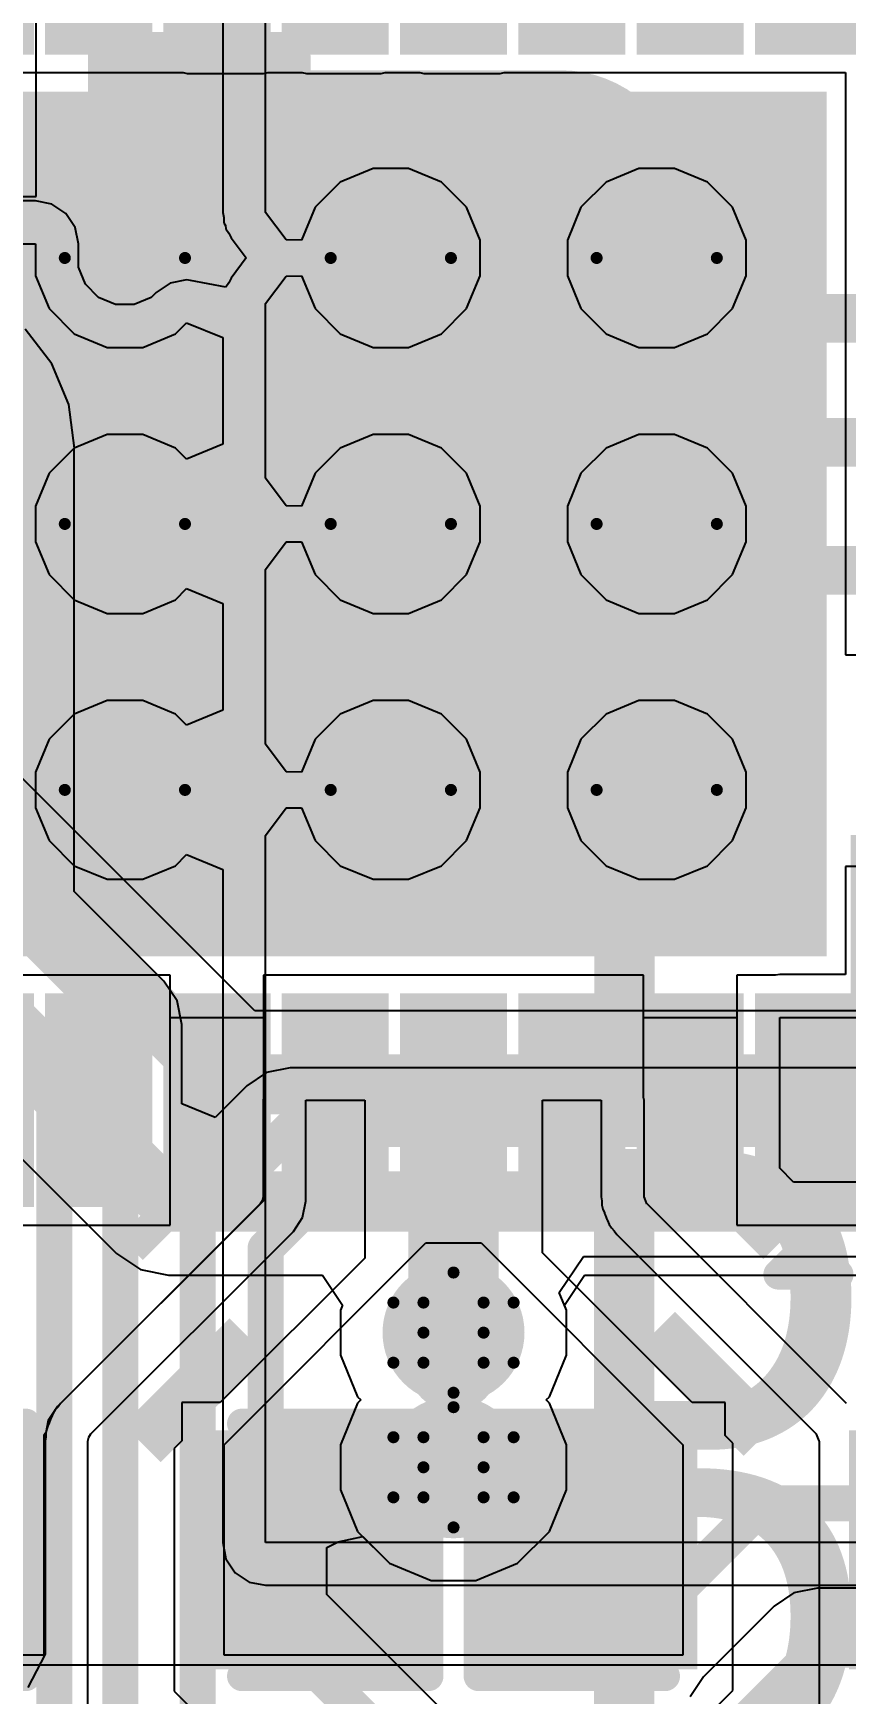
# Model space of a CAD drawing. Header units: inches. Extents: x -10 to 344, y -7 to 75.
# Drawn here: x 52.38 to 55.82, y 3.6 to 10.62 of the extents above; entities that cross this region are included whole.
import ezdxf

# ---------------------------------------------------------------- set-up
doc = ezdxf.new("R2010")
doc.units = ezdxf.units.IN
for name, color, linetype in [('Bottom Layer', 5, 'Continuous'), ('Bottom Overlay', 54, 'Continuous'), ('Bottom Paste', 16, 'Continuous'), ('Bottom Solder', 6, 'Continuous'), ('Drill Drawing', 1, 'Continuous'), ('Mid Layer 1', 16, 'Continuous'), ('Mid Layer 2', 76, 'Continuous'), ('Top Layer', 1, 'Continuous'), ('Top Overlay', 2, 'Continuous'), ('Top Paste', 8, 'Continuous'), ('Top Solder', 216, 'Continuous'), ('Via Holes', 16, 'Continuous')]:
    doc.layers.add(name, color=color, linetype=linetype)
doc.styles.add('Arial_Bold', font='', dxfattribs={"height": 0.2})
doc.styles.get('Arial_Bold').set_extended_font_data('Arial', bold=True)

# ---------------------------------------------------------------- blocks, each defined once
blk = doc.blocks.new('C___0402_25')
at = {"layer": 'Top Layer'}
for points in [[(-0.6985, -0.3175), (-0.6985, 0.3175), (-0.2413, 0.3175), (-0.2413, -0.3175)], [(0.2413, -0.3175), (0.2413, 0.3175), (0.6985, 0.3175), (0.6985, -0.3175)]]:
    blk.add_hatch(color=1, dxfattribs=at).paths.add_polyline_path(points)
at = {"layer": 'Top Paste'}
for points in [[(-0.6985, -0.3175), (-0.6985, 0.3175), (-0.2413, 0.3175), (-0.2413, -0.3175)], [(0.2413, -0.3175), (0.2413, 0.3175), (0.6985, 0.3175), (0.6985, -0.3175)]]:
    blk.add_hatch(color=8, dxfattribs=at).paths.add_polyline_path(points)
at = {"layer": 'Top Solder'}
for points in [[(-0.7585, -0.3775), (-0.7585, 0.3775), (-0.1813, 0.3775), (-0.1813, -0.3775)], [(0.1813, -0.3775), (0.1813, 0.3775), (0.7585, 0.3775), (0.7585, -0.3775)]]:
    blk.add_hatch(color=216, dxfattribs=at).paths.add_polyline_path(points)
at = {"layer": 'Top Overlay', "const_width": 0.127}
for points in [[(-0.7874, 0.4064), (-0.2794, 0.4064)], [(-0.7874, 0.4064), (-0.7874, -0.4064)], [(0.2794, 0.4064), (0.7874, 0.4064)], [(0.7874, 0.4064), (0.7874, -0.4064)], [(-0.7874, -0.4064), (-0.2794, -0.4064)], [(0.2794, -0.4064), (0.7874, -0.4064)]]:
    blk.add_lwpolyline(points, dxfattribs=at)
at = {"layer": 'Top Overlay', "const_width": 0.0635}
for points in [[(-0.8191, 0.4064, 1), (-0.7556, 0.4064, 1)], [(-0.8191, 0.4064, 1), (-0.7556, 0.4064, 1)], [(-0.3111, 0.4064, 1), (-0.2477, 0.4064, 1)], [(0.2477, 0.4064, 1), (0.3111, 0.4064, 1)], [(0.7556, 0.4064, 1), (0.8191, 0.4064, 1)], [(0.7556, 0.4064, 1), (0.8191, 0.4064, 1)], [(-0.8191, -0.4064, 1), (-0.7556, -0.4064, 1)], [(-0.8191, -0.4064, 1), (-0.7556, -0.4064, 1)], [(-0.3111, -0.4064, 1), (-0.2477, -0.4064, 1)], [(0.2477, -0.4064, 1), (0.3111, -0.4064, 1)], [(0.7556, -0.4064, 1), (0.8191, -0.4064, 1)], [(0.7556, -0.4064, 1), (0.8191, -0.4064, 1)]]:
    blk.add_lwpolyline(points, format="xyb", close=True, dxfattribs=at)
blk = doc.blocks.new('32_QFN__5_5__B_27')
at = {"layer": 'Bottom Layer'}
for points in [[(-1.725, 1.725), (1.725, 1.725), (1.725, -1.725), (-1.725, -1.725)], [(-2.785, 1.375), (-2.085, 1.375), (-2.085, 1.125), (-2.785, 1.125)], [(-2.785, 0.875), (-2.085, 0.875), (-2.085, 0.625), (-2.785, 0.625)], [(-2.785, 0.375), (-2.085, 0.375), (-2.085, 0.125), (-2.785, 0.125)], [(-2.785, -0.125), (-2.085, -0.125), (-2.085, -0.375), (-2.785, -0.375)], [(-2.785, -0.625), (-2.085, -0.625), (-2.085, -0.875), (-2.785, -0.875)], [(-2.785, -1.125), (-2.085, -1.125), (-2.085, -1.375), (-2.785, -1.375)], [(-2.785, -1.625), (-2.085, -1.625), (-2.085, -1.875), (-2.785, -1.875)]]:
    blk.add_hatch(color=5, dxfattribs=at).paths.add_polyline_path(points)
at = {"layer": 'Bottom Paste'}
for points in [[(-2.785, 1.375), (-2.085, 1.375), (-2.085, 1.125), (-2.785, 1.125)], [(-2.785, 0.875), (-2.085, 0.875), (-2.085, 0.625), (-2.785, 0.625)], [(-2.785, 0.375), (-2.085, 0.375), (-2.085, 0.125), (-2.785, 0.125)], [(-2.785, -0.125), (-2.085, -0.125), (-2.085, -0.375), (-2.785, -0.375)], [(-2.785, -0.625), (-2.085, -0.625), (-2.085, -0.875), (-2.785, -0.875)], [(-2.785, -1.125), (-2.085, -1.125), (-2.085, -1.375), (-2.785, -1.375)], [(-2.785, -1.625), (-2.085, -1.625), (-2.085, -1.875), (-2.785, -1.875)]]:
    blk.add_hatch(color=16, dxfattribs=at).paths.add_polyline_path(points)
at = {"layer": 'Bottom Solder'}
for points in [[(-2.8866, 1.9766), (-1.9834, 1.9766), (-1.9834, 1.5234), (-2.8866, 1.5234)], [(1.9834, 1.9766), (2.8866, 1.9766), (2.8866, 1.5234), (1.9834, 1.5234)], [(-1.8266, 1.8266), (1.8266, 1.8266), (1.8266, -1.8266), (-1.8266, -1.8266)], [(-2.8866, 1.4766), (-1.9834, 1.4766), (-1.9834, 1.0234), (-2.8866, 1.0234)], [(1.9834, 1.4766), (2.8866, 1.4766), (2.8866, 1.0234), (1.9834, 1.0234)], [(-2.8866, 0.9766), (-1.9834, 0.9766), (-1.9834, 0.5234), (-2.8866, 0.5234)], [(1.9834, 0.9766), (2.8866, 0.9766), (2.8866, 0.5234), (1.9834, 0.5234)], [(-2.8866, 0.4766), (-1.9834, 0.4766), (-1.9834, 0.0234), (-2.8866, 0.0234)], [(1.9834, 0.4766), (2.8866, 0.4766), (2.8866, 0.0234), (1.9834, 0.0234)], [(-2.8866, -0.0234), (-1.9834, -0.0234), (-1.9834, -0.4766), (-2.8866, -0.4766)], [(1.9834, -0.0234), (2.8866, -0.0234), (2.8866, -0.4766), (1.9834, -0.4766)], [(-2.8866, -0.5234), (-1.9834, -0.5234), (-1.9834, -0.9766), (-2.8866, -0.9766)], [(1.9834, -0.5234), (2.8866, -0.5234), (2.8866, -0.9766), (1.9834, -0.9766)], [(-2.8866, -1.0234), (-1.9834, -1.0234), (-1.9834, -1.4766), (-2.8866, -1.4766)], [(1.9834, -1.0234), (2.8866, -1.0234), (2.8866, -1.4766), (1.9834, -1.4766)], [(-2.8866, -1.5234), (-1.9834, -1.5234), (-1.9834, -1.9766), (-2.8866, -1.9766)], [(1.9834, -1.5234), (2.8866, -1.5234), (2.8866, -1.9766), (1.9834, -1.9766)]]:
    blk.add_hatch(color=6, dxfattribs=at).paths.add_polyline_path(points)
at = {"layer": 'Bottom Overlay', "const_width": 0.127}
for points in [[(-3.1716, -1.623), (-3.0446, -1.75)], [(-3.1716, -1.623), (-3.1716, -1.877)], [(-3.0446, -1.75), (-3.1716, -1.877)]]:
    blk.add_lwpolyline(points, dxfattribs=at)
at = {"layer": 'Bottom Overlay', "const_width": 0.0635}
for points in [[(-3.2033, -1.623, 1), (-3.1398, -1.623, 1)], [(-3.2033, -1.623, 1), (-3.1398, -1.623, 1)], [(-3.0763, -1.75, 1), (-3.0128, -1.75, 1)], [(-3.0763, -1.75, 1), (-3.0128, -1.75, 1)], [(-3.2033, -1.877, 1), (-3.1398, -1.877, 1)], [(-3.2033, -1.877, 1), (-3.1398, -1.877, 1)]]:
    blk.add_lwpolyline(points, format="xyb", close=True, dxfattribs=at)
blk = doc.blocks.new('C___0603_B_91')
at = {"layer": 'Bottom Layer'}
for points in [[(-1.143, -0.4445), (-1.143, 0.4445), (-0.381, 0.4445), (-0.381, -0.4445)], [(0.381, -0.4445), (0.381, 0.4445), (1.143, 0.4445), (1.143, -0.4445)]]:
    blk.add_hatch(color=5, dxfattribs=at).paths.add_polyline_path(points)
at = {"layer": 'Bottom Paste'}
for points in [[(-1.143, -0.4445), (-1.143, 0.4445), (-0.381, 0.4445), (-0.381, -0.4445)], [(0.381, -0.4445), (0.381, 0.4445), (1.143, 0.4445), (1.143, -0.4445)]]:
    blk.add_hatch(color=16, dxfattribs=at).paths.add_polyline_path(points)
at = {"layer": 'Bottom Solder'}
for points in [[(-1.203, -0.5045), (-1.203, 0.5045), (-0.321, 0.5045), (-0.321, -0.5045)], [(0.321, -0.5045), (0.321, 0.5045), (1.203, 0.5045), (1.203, -0.5045)]]:
    blk.add_hatch(color=6, dxfattribs=at).paths.add_polyline_path(points)
at = {"layer": 'Bottom Overlay', "const_width": 0.127}
for points in [[(-1.2446, 0.5334), (-0.4572, 0.5334)], [(-1.2446, -0.5334), (-1.2446, 0.5334)], [(0.4572, 0.5334), (1.2446, 0.5334)], [(1.2446, -0.5334), (1.2446, 0.5334)], [(-1.2446, -0.5334), (-0.4572, -0.5334)], [(0.4572, -0.5334), (1.2446, -0.5334)]]:
    blk.add_lwpolyline(points, dxfattribs=at)
at = {"layer": 'Bottom Overlay', "const_width": 0.0635}
for points in [[(-1.2764, 0.5334, 1), (-1.2128, 0.5334, 1)], [(-1.2764, 0.5334, 1), (-1.2128, 0.5334, 1)], [(-0.4889, 0.5334, 1), (-0.4254, 0.5334, 1)], [(0.4254, 0.5334, 1), (0.4889, 0.5334, 1)], [(1.2128, 0.5334, 1), (1.2764, 0.5334, 1)], [(1.2128, 0.5334, 1), (1.2764, 0.5334, 1)], [(-1.2764, -0.5334, 1), (-1.2128, -0.5334, 1)], [(-1.2764, -0.5334, 1), (-1.2128, -0.5334, 1)], [(-0.4889, -0.5334, 1), (-0.4254, -0.5334, 1)], [(0.4254, -0.5334, 1), (0.4889, -0.5334, 1)], [(1.2128, -0.5334, 1), (1.2764, -0.5334, 1)], [(1.2128, -0.5334, 1), (1.2764, -0.5334, 1)]]:
    blk.add_lwpolyline(points, format="xyb", close=True, dxfattribs=at)
blk = doc.blocks.new('C___0603_B_92')
at = {"layer": 'Bottom Layer'}
for points in [[(-1.143, -0.4445), (-1.143, 0.4445), (-0.381, 0.4445), (-0.381, -0.4445)], [(0.381, -0.4445), (0.381, 0.4445), (1.143, 0.4445), (1.143, -0.4445)]]:
    blk.add_hatch(color=5, dxfattribs=at).paths.add_polyline_path(points)
at = {"layer": 'Bottom Paste'}
for points in [[(-1.143, -0.4445), (-1.143, 0.4445), (-0.381, 0.4445), (-0.381, -0.4445)], [(0.381, -0.4445), (0.381, 0.4445), (1.143, 0.4445), (1.143, -0.4445)]]:
    blk.add_hatch(color=16, dxfattribs=at).paths.add_polyline_path(points)
at = {"layer": 'Bottom Solder'}
for points in [[(-1.203, -0.5045), (-1.203, 0.5045), (-0.321, 0.5045), (-0.321, -0.5045)], [(0.321, -0.5045), (0.321, 0.5045), (1.203, 0.5045), (1.203, -0.5045)]]:
    blk.add_hatch(color=6, dxfattribs=at).paths.add_polyline_path(points)
at = {"layer": 'Bottom Overlay', "const_width": 0.127}
for points in [[(-1.2446, 0.5334), (-1.2446, -0.5334)], [(-0.4572, 0.5334), (-1.2446, 0.5334)], [(1.2446, 0.5334), (0.4572, 0.5334)], [(1.2446, 0.5334), (1.2446, -0.5334)], [(-0.4572, -0.5334), (-1.2446, -0.5334)], [(1.2446, -0.5334), (0.4572, -0.5334)]]:
    blk.add_lwpolyline(points, dxfattribs=at)
at = {"layer": 'Bottom Overlay', "const_width": 0.0635}
for points in [[(-1.2764, 0.5334, 1), (-1.2128, 0.5334, 1)], [(-1.2764, 0.5334, 1), (-1.2128, 0.5334, 1)], [(-0.4889, 0.5334, 1), (-0.4254, 0.5334, 1)], [(0.4254, 0.5334, 1), (0.4889, 0.5334, 1)], [(1.2128, 0.5334, 1), (1.2764, 0.5334, 1)], [(1.2128, 0.5334, 1), (1.2764, 0.5334, 1)], [(-1.2764, -0.5334, 1), (-1.2128, -0.5334, 1)], [(-1.2764, -0.5334, 1), (-1.2128, -0.5334, 1)], [(-0.4889, -0.5334, 1), (-0.4254, -0.5334, 1)], [(0.4254, -0.5334, 1), (0.4889, -0.5334, 1)], [(1.2128, -0.5334, 1), (1.2764, -0.5334, 1)], [(1.2128, -0.5334, 1), (1.2764, -0.5334, 1)]]:
    blk.add_lwpolyline(points, format="xyb", close=True, dxfattribs=at)

msp = doc.modelspace()

# ---------------------------------------------------------------- hatches: boundary and pattern name
at = {"layer": 'Bottom Layer'}
h = msp.add_hatch(color=5, dxfattribs=at)
edge = h.paths.add_edge_path()
edge.add_arc((52.7697, 9.669), 0.2, 0, 360)
h = msp.add_hatch(color=5, dxfattribs=at)
edge = h.paths.add_edge_path()
edge.add_arc((53.8935, 9.669), 0.2, 0, 360)
h = msp.add_hatch(color=5, dxfattribs=at)
edge = h.paths.add_edge_path()
edge.add_arc((55.0173, 9.669), 0.2, 0, 360)
h = msp.add_hatch(color=5, dxfattribs=at)
edge = h.paths.add_edge_path()
edge.add_arc((52.7697, 8.5452), 0.2, 0, 360)
h = msp.add_hatch(color=5, dxfattribs=at)
edge = h.paths.add_edge_path()
edge.add_arc((53.8935, 8.5452), 0.2, 0, 360)
h = msp.add_hatch(color=5, dxfattribs=at)
edge = h.paths.add_edge_path()
edge.add_arc((55.0173, 8.5452), 0.2, 0, 360)
h = msp.add_hatch(color=5, dxfattribs=at)
edge = h.paths.add_edge_path()
edge.add_arc((52.7697, 7.4214), 0.2, 0, 360)
h = msp.add_hatch(color=5, dxfattribs=at)
edge = h.paths.add_edge_path()
edge.add_arc((53.8935, 7.4214), 0.2, 0, 360)
h = msp.add_hatch(color=5, dxfattribs=at)
edge = h.paths.add_edge_path()
edge.add_arc((55.0173, 7.4214), 0.2, 0, 360)
for points in [[(53.0066, 5.7927), (52.7473, 5.5334), (52.8459, 5.4348), (53.1052, 5.6941)], [(55.5659, 5.5371), (55.3067, 5.7964), (55.2081, 5.6978), (55.4674, 5.4385)], [(55.5436, 4.7667), (55.0946, 5.2158), (54.9357, 5.0568), (55.3847, 4.6078)], [(53.2112, 5.1887), (52.7622, 4.7397), (52.9211, 4.5808), (53.3701, 5.0298)]]:
    msp.add_hatch(color=5, dxfattribs=at).paths.add_polyline_path(points)
h = msp.add_hatch(color=5, dxfattribs=at)
edge = h.paths.add_edge_path()
edge.add_arc((54.1585, 5.1282), 0.3, 0, 360)
h = msp.add_hatch(color=5, dxfattribs=at)
edge = h.paths.add_edge_path()
edge.add_arc((54.1585, 4.5592), 0.3, 0, 360)
at = {"layer": 'Mid Layer 1'}
h = msp.add_hatch(color=16, dxfattribs=at)
edge = h.paths.add_edge_path()
edge.add_arc((52.7697, 9.669), 0.2, 0, 360)
h = msp.add_hatch(color=16, dxfattribs=at)
edge = h.paths.add_edge_path()
edge.add_arc((53.8935, 9.669), 0.2, 0, 360)
h = msp.add_hatch(color=16, dxfattribs=at)
edge = h.paths.add_edge_path()
edge.add_arc((55.0173, 9.669), 0.2, 0, 360)
h = msp.add_hatch(color=16, dxfattribs=at)
edge = h.paths.add_edge_path()
edge.add_arc((52.7697, 8.5452), 0.2, 0, 360)
h = msp.add_hatch(color=16, dxfattribs=at)
edge = h.paths.add_edge_path()
edge.add_arc((53.8935, 8.5452), 0.2, 0, 360)
h = msp.add_hatch(color=16, dxfattribs=at)
edge = h.paths.add_edge_path()
edge.add_arc((55.0173, 8.5452), 0.2, 0, 360)
h = msp.add_hatch(color=16, dxfattribs=at)
edge = h.paths.add_edge_path()
edge.add_arc((52.7697, 7.4214), 0.2, 0, 360)
h = msp.add_hatch(color=16, dxfattribs=at)
edge = h.paths.add_edge_path()
edge.add_arc((53.8935, 7.4214), 0.2, 0, 360)
h = msp.add_hatch(color=16, dxfattribs=at)
edge = h.paths.add_edge_path()
edge.add_arc((55.0173, 7.4214), 0.2, 0, 360)
h = msp.add_hatch(color=16, dxfattribs=at)
edge = h.paths.add_edge_path()
edge.add_arc((54.1585, 5.1282), 0.3, 0, 360)
h = msp.add_hatch(color=16, dxfattribs=at)
edge = h.paths.add_edge_path()
edge.add_arc((54.1585, 4.5592), 0.3, 0, 360)
at = {"layer": 'Mid Layer 2'}
h = msp.add_hatch(color=76, dxfattribs=at)
edge = h.paths.add_edge_path()
edge.add_arc((52.7697, 9.669), 0.2, 0, 360)
h = msp.add_hatch(color=76, dxfattribs=at)
edge = h.paths.add_edge_path()
edge.add_arc((53.8935, 9.669), 0.2, 0, 360)
h = msp.add_hatch(color=76, dxfattribs=at)
edge = h.paths.add_edge_path()
edge.add_arc((55.0173, 9.669), 0.2, 0, 360)
h = msp.add_hatch(color=76, dxfattribs=at)
edge = h.paths.add_edge_path()
edge.add_arc((52.7697, 8.5452), 0.2, 0, 360)
h = msp.add_hatch(color=76, dxfattribs=at)
edge = h.paths.add_edge_path()
edge.add_arc((53.8935, 8.5452), 0.2, 0, 360)
h = msp.add_hatch(color=76, dxfattribs=at)
edge = h.paths.add_edge_path()
edge.add_arc((55.0173, 8.5452), 0.2, 0, 360)
h = msp.add_hatch(color=76, dxfattribs=at)
edge = h.paths.add_edge_path()
edge.add_arc((52.7697, 7.4214), 0.2, 0, 360)
h = msp.add_hatch(color=76, dxfattribs=at)
edge = h.paths.add_edge_path()
edge.add_arc((53.8935, 7.4214), 0.2, 0, 360)
h = msp.add_hatch(color=76, dxfattribs=at)
edge = h.paths.add_edge_path()
edge.add_arc((55.0173, 7.4214), 0.2, 0, 360)
h = msp.add_hatch(color=76, dxfattribs=at)
edge = h.paths.add_edge_path()
edge.add_arc((54.1585, 5.1282), 0.3, 0, 360)
h = msp.add_hatch(color=76, dxfattribs=at)
edge = h.paths.add_edge_path()
edge.add_arc((54.1585, 4.5592), 0.3, 0, 360)
at = {"layer": 'Top Layer'}
h = msp.add_hatch(color=1, dxfattribs=at)
edge = h.paths.add_edge_path()
edge.add_arc((52.7697, 9.669), 0.2, 0, 360)
h = msp.add_hatch(color=1, dxfattribs=at)
edge = h.paths.add_edge_path()
edge.add_arc((53.8935, 9.669), 0.2, 0, 360)
h = msp.add_hatch(color=1, dxfattribs=at)
edge = h.paths.add_edge_path()
edge.add_arc((55.0173, 9.669), 0.2, 0, 360)
h = msp.add_hatch(color=1, dxfattribs=at)
edge = h.paths.add_edge_path()
edge.add_arc((52.7697, 8.5452), 0.2, 0, 360)
h = msp.add_hatch(color=1, dxfattribs=at)
edge = h.paths.add_edge_path()
edge.add_arc((53.8935, 8.5452), 0.2, 0, 360)
h = msp.add_hatch(color=1, dxfattribs=at)
edge = h.paths.add_edge_path()
edge.add_arc((55.0173, 8.5452), 0.2, 0, 360)
h = msp.add_hatch(color=1, dxfattribs=at)
edge = h.paths.add_edge_path()
edge.add_arc((52.7697, 7.4214), 0.2, 0, 360)
h = msp.add_hatch(color=1, dxfattribs=at)
edge = h.paths.add_edge_path()
edge.add_arc((53.8935, 7.4214), 0.2, 0, 360)
h = msp.add_hatch(color=1, dxfattribs=at)
edge = h.paths.add_edge_path()
edge.add_arc((55.0173, 7.4214), 0.2, 0, 360)
h = msp.add_hatch(color=1, dxfattribs=at)
edge = h.paths.add_edge_path()
edge.add_arc((54.1585, 5.1282), 0.3, 0, 360)
h = msp.add_hatch(color=1, dxfattribs=at)
edge = h.paths.add_edge_path()
edge.add_arc((54.1585, 4.5592), 0.3, 0, 360)
at = {"layer": 'Via Holes'}
h = msp.add_hatch(color=7, dxfattribs=at)
edge = h.paths.add_edge_path()
edge.add_arc((52.7697, 9.669), 0.1, 0, 360)
h = msp.add_hatch(color=7, dxfattribs=at)
edge = h.paths.add_edge_path()
edge.add_arc((53.8935, 9.669), 0.1, 0, 360)
h = msp.add_hatch(color=7, dxfattribs=at)
edge = h.paths.add_edge_path()
edge.add_arc((55.0173, 9.669), 0.1, 0, 360)
h = msp.add_hatch(color=7, dxfattribs=at)
edge = h.paths.add_edge_path()
edge.add_arc((52.7697, 8.5452), 0.1, 0, 360)
h = msp.add_hatch(color=7, dxfattribs=at)
edge = h.paths.add_edge_path()
edge.add_arc((53.8935, 8.5452), 0.1, 0, 360)
h = msp.add_hatch(color=7, dxfattribs=at)
edge = h.paths.add_edge_path()
edge.add_arc((55.0173, 8.5452), 0.1, 0, 360)
h = msp.add_hatch(color=7, dxfattribs=at)
edge = h.paths.add_edge_path()
edge.add_arc((52.7697, 7.4214), 0.1, 0, 360)
h = msp.add_hatch(color=7, dxfattribs=at)
edge = h.paths.add_edge_path()
edge.add_arc((53.8935, 7.4214), 0.1, 0, 360)
h = msp.add_hatch(color=7, dxfattribs=at)
edge = h.paths.add_edge_path()
edge.add_arc((55.0173, 7.4214), 0.1, 0, 360)
h = msp.add_hatch(color=7, dxfattribs=at)
edge = h.paths.add_edge_path()
edge.add_arc((54.1585, 5.1282), 0.15, 0, 360)
h = msp.add_hatch(color=7, dxfattribs=at)
edge = h.paths.add_edge_path()
edge.add_arc((54.1585, 4.5592), 0.15, 0, 360)

# ---------------------------------------------------------------- linework, layer by layer
at = {"layer": 'Bottom Layer'}
for p, q in [((52.0013, 10.4524), (53.016, 10.4524)), ((53.016, 10.4524), (53.0335, 10.4489)), ((53.0335, 10.4489), (53.3557, 10.4489)), ((53.3557, 10.4489), (53.3732, 10.4524)), ((53.3732, 10.4524), (53.5195, 10.4524)), ((53.5195, 10.4524), (53.537, 10.4489)), ((53.537, 10.4489), (53.8522, 10.4489)), ((53.8522, 10.4489), (53.8697, 10.4524)), ((53.8697, 10.4524), (54.016, 10.4524)), ((54.016, 10.4524), (54.0335, 10.4489)), ((54.0335, 10.4489), (54.3557, 10.4489)), ((54.3557, 10.4489), (54.3732, 10.4524)), ((54.3732, 10.4524), (55.8157, 10.4524)), ((55.8157, 10.4524), (55.8157, 9.9924)), ((55.8157, 9.9924), (55.8157, 8.9924)), ((55.8157, 8.9924), (55.8157, 7.9924)), ((55.8157, 7.9924), (56.1228, 7.9924)), ((56.5401, 7.098), (55.8157, 7.098)), ((55.8157, 7.098), (55.8157, 6.6415)), ((52.9613, 6.638), (52.0013, 6.638)), ((52.9613, 5.5824), (52.9613, 6.638)), ((54.9613, 6.638), (53.3557, 6.638)), ((53.3557, 6.638), (53.3557, 6.1216)), ((54.9613, 6.1216), (54.9613, 6.638)), ((55.5195, 6.638), (55.3557, 6.638)), ((55.3557, 6.638), (55.3557, 5.5824)), ((55.537, 6.6415), (55.5195, 6.638)), ((55.8157, 6.6415), (55.537, 6.6415)), ((52.9613, 5.5824), (52.9613, 6.4602)), ((52.9613, 6.4602), (53.3557, 6.4602)), ((53.3557, 6.4602), (53.3557, 6.1216)), ((54.9613, 6.1216), (54.9613, 6.4602)), ((54.9613, 6.4602), (55.3557, 6.4602)), ((55.3557, 6.4602), (55.3557, 5.5824)), ((55.537, 5.8224), (55.537, 6.4602)), ((55.537, 6.4602), (56.5643, 6.4602)), ((53.3557, 6.1216), (53.3534, 6.1102)), ((53.3557, 6.1216), (53.3534, 6.1102)), ((53.3534, 6.1102), (53.3534, 5.7022)), ((53.3534, 6.1102), (53.3534, 5.6843)), ((53.5347, 5.6843), (53.5347, 6.1102)), ((53.5347, 6.1102), (53.783, 6.1102)), ((53.783, 6.1102), (53.783, 5.4434)), ((54.534, 5.466), (54.534, 6.1102)), ((54.534, 6.1102), (54.7823, 6.1102)), ((54.7823, 6.1102), (54.7823, 6.1102)), ((54.7823, 6.1102), (54.7823, 5.7022)), ((54.9636, 6.1102), (54.9613, 6.1216)), ((54.9636, 6.1102), (54.9613, 6.1216)), ((54.9636, 5.7022), (54.9636, 6.1102)), ((54.9636, 5.7022), (54.9636, 6.1102)), ((55.5957, 5.7637), (55.537, 5.8224)), ((55.9613, 5.7637), (55.5957, 5.7637)), ((53.3534, 5.6843), (52.4854, 4.8163)), ((53.3502, 5.6857), (53.3408, 5.6717)), ((53.3534, 5.7022), (53.3502, 5.6857)), ((53.5209, 5.6149), (53.5347, 5.6843)), ((54.7823, 5.7022), (54.7858, 5.6847)), ((54.7858, 5.6847), (54.7858, 5.6668)), ((54.9641, 5.7013), (54.9636, 5.7022)), ((54.9636, 5.7022), (54.9636, 5.7022)), ((54.9641, 5.7013), (54.9636, 5.7022)), ((54.9636, 5.7022), (54.9636, 5.7022)), ((54.9666, 5.6953), (54.9641, 5.7013)), ((54.9666, 5.6953), (54.9641, 5.7013)), ((54.976, 5.6727), (54.9666, 5.6953)), ((54.9666, 5.6953), (54.9666, 5.6953)), ((54.976, 5.6727), (54.9666, 5.6953)), ((54.9666, 5.6953), (54.9666, 5.6953)), ((53.3408, 5.6717), (52.4981, 4.8289)), ((53.4816, 5.5561), (53.5209, 5.6149)), ((54.7858, 5.6668), (54.789, 5.6503)), ((54.789, 5.6503), (54.789, 5.6503)), ((54.789, 5.6503), (54.789, 5.6503)), ((54.789, 5.6503), (54.7959, 5.6338)), ((54.7959, 5.6338), (54.7961, 5.6328)), ((54.7961, 5.6328), (54.7966, 5.6319)), ((54.7966, 5.6319), (54.7991, 5.626)), ((54.7991, 5.626), (54.8085, 5.6033)), ((54.9762, 5.6717), (54.976, 5.6727)), ((54.9762, 5.6717), (54.976, 5.6727)), ((55.8189, 4.8289), (54.9762, 5.6717)), ((55.8189, 4.8289), (54.9762, 5.6717)), ((51.8557, 5.5824), (52.9613, 5.5824)), ((51.8557, 5.5824), (52.9613, 5.5824)), ((52.6262, 4.7007), (53.4816, 5.5561)), ((54.8085, 5.6033), (54.8087, 5.6023)), ((54.8087, 5.6023), (54.8093, 5.6014)), ((54.8093, 5.6014), (54.8161, 5.585)), ((54.8161, 5.585), (54.8161, 5.5849)), ((54.8161, 5.5849), (54.8161, 5.5849)), ((54.8161, 5.5849), (54.8255, 5.5709)), ((54.8255, 5.5709), (54.8381, 5.5583)), ((54.8381, 5.5583), (54.848, 5.5435)), ((54.848, 5.5435), (55.6908, 4.7007)), ((55.3557, 5.5824), (55.9613, 5.5824)), ((55.3557, 5.5824), (55.9613, 5.5824)), ((53.1887, 4.6547), (54.0411, 5.5071)), ((54.0411, 5.5071), (54.2759, 5.5071)), ((54.2759, 5.5071), (55.1283, 4.6547)), ((53.783, 5.4434), (53.1721, 4.8325)), ((55.1675, 4.8325), (54.534, 5.466)), ((52.4854, 4.8163), (52.4461, 4.7575)), ((52.4662, 4.7875), (52.4593, 4.771)), ((52.4755, 4.8015), (52.4662, 4.7875)), ((52.4662, 4.7875), (52.4662, 4.7875)), ((52.4662, 4.7875), (52.4662, 4.7875)), ((52.4881, 4.8141), (52.4755, 4.8015)), ((52.4981, 4.8289), (52.4881, 4.8141)), ((53.1721, 4.8325), (53.0109, 4.8325)), ((53.0109, 4.8325), (53.0109, 4.6706)), ((55.3061, 4.8325), (55.1675, 4.8325)), ((55.3061, 4.6939), (55.3061, 4.8325)), ((52.4356, 4.7045), (52.4267, 4.6956)), ((52.4461, 4.7575), (52.4356, 4.7045)), ((52.4391, 4.7221), (52.4358, 4.7056)), ((52.4358, 4.7056), (52.4358, 4.6878)), ((52.4459, 4.7386), (52.4391, 4.7221)), ((52.4391, 4.7221), (52.4391, 4.7221)), ((52.4391, 4.7221), (52.4391, 4.7221)), ((52.4461, 4.7396), (52.4459, 4.7386)), ((52.4467, 4.7405), (52.4461, 4.7396)), ((52.4586, 4.7691), (52.4467, 4.7405)), ((52.4588, 4.7701), (52.4586, 4.7691)), ((52.4593, 4.771), (52.4588, 4.7701)), ((52.4267, 4.6956), (52.4267, 3.7657)), ((52.4358, 4.6878), (52.4323, 4.6702)), ((52.4323, 4.6702), (52.4323, 3.7692)), ((52.6136, 4.6702), (52.6169, 4.6867)), ((52.6136, 1.4502), (52.6136, 4.6702)), ((52.6169, 4.6867), (52.6262, 4.7007)), ((53.0109, 4.6706), (52.9783, 4.638)), ((52.9783, 4.638), (52.9783, 3.6136)), ((53.1887, 3.7657), (53.1887, 4.6547)), ((55.1283, 4.6547), (55.1283, 3.7657)), ((55.3387, 4.6613), (55.3061, 4.6939)), ((55.3387, 3.6158), (55.3387, 4.6613)), ((55.6908, 4.7007), (55.691, 4.6997)), ((55.691, 4.6997), (55.7028, 4.6711)), ((55.7028, 4.6711), (55.7034, 4.6702)), ((55.7034, 4.6702), (55.7034, 1.4502)), ((52.4267, 3.7657), (46.5328, 3.7657)), ((52.4323, 3.7692), (52.3601, 3.6281)), ((55.1283, 3.7657), (53.1887, 3.7657)), ((52.9783, 3.6136), (53.4217, 3.1702)), ((54.8931, 3.1702), (55.3387, 3.6158))]:
    msp.add_line(p, q, dxfattribs=at)
for points, const_width in [([(53.9085, 8.5452), (54.9134, 7.5403)], 0.254), ([(54.1585, 5.0372), (54.1585, 6.1102)], 0.381), ([(54.1585, 4.9864), (54.1585, 5.0372)], 0.381)]:
    msp.add_lwpolyline(points, dxfattribs=dict(at, const_width=const_width))
for points, const_width in [([(53.845, 8.5452, 1), (53.972, 8.5452, 1)], 0.127), ([(54.8499, 7.5403, 1), (54.9769, 7.5403, 1)], 0.127), ([(54.0632, 6.1102, 1), (54.2537, 6.1102, 1)], 0.1905), ([(54.0632, 5.0372, 1), (54.2537, 5.0372, 1)], 0.1905), ([(54.0632, 5.0372, 1), (54.2537, 5.0372, 1)], 0.1905), ([(54.0632, 4.9864, 1), (54.2537, 4.9864, 1)], 0.1905)]:
    msp.add_lwpolyline(points, format="xyb", close=True, dxfattribs=dict(at, const_width=const_width))
at = {"layer": 'Drill Drawing'}
for points, const_width in [([(53.0237, 9.669, 1), (52.5157, 9.669, 1)], 0.0508), ([(54.1475, 9.669, 1), (53.6395, 9.669, 1)], 0.0508), ([(55.2713, 9.669, 1), (54.7633, 9.669, 1)], 0.0508), ([(52.503, 9.669, 1), (52.5284, 9.669, 1)], 0.0254), ([(53.011, 9.669, 1), (53.0364, 9.669, 1)], 0.0254), ([(53.6268, 9.669, 1), (53.6522, 9.669, 1)], 0.0254), ([(54.1348, 9.669, 1), (54.1602, 9.669, 1)], 0.0254), ([(54.7506, 9.669, 1), (54.776, 9.669, 1)], 0.0254), ([(55.2586, 9.669, 1), (55.284, 9.669, 1)], 0.0254), ([(53.0237, 8.5452, 1), (52.5157, 8.5452, 1)], 0.0508), ([(54.1475, 8.5452, 1), (53.6395, 8.5452, 1)], 0.0508), ([(55.2713, 8.5452, 1), (54.7633, 8.5452, 1)], 0.0508), ([(52.503, 8.5452, 1), (52.5284, 8.5452, 1)], 0.0254), ([(53.011, 8.5452, 1), (53.0364, 8.5452, 1)], 0.0254), ([(53.6268, 8.5452, 1), (53.6522, 8.5452, 1)], 0.0254), ([(54.1348, 8.5452, 1), (54.1602, 8.5452, 1)], 0.0254), ([(54.7506, 8.5452, 1), (54.776, 8.5452, 1)], 0.0254), ([(55.2586, 8.5452, 1), (55.284, 8.5452, 1)], 0.0254), ([(53.0237, 7.4214, 1), (52.5157, 7.4214, 1)], 0.0508), ([(54.1475, 7.4214, 1), (53.6395, 7.4214, 1)], 0.0508), ([(55.2713, 7.4214, 1), (54.7633, 7.4214, 1)], 0.0508), ([(52.503, 7.4214, 1), (52.5284, 7.4214, 1)], 0.0254), ([(53.011, 7.4214, 1), (53.0364, 7.4214, 1)], 0.0254), ([(53.6268, 7.4214, 1), (53.6522, 7.4214, 1)], 0.0254), ([(54.1348, 7.4214, 1), (54.1602, 7.4214, 1)], 0.0254), ([(54.7506, 7.4214, 1), (54.776, 7.4214, 1)], 0.0254), ([(55.2586, 7.4214, 1), (55.284, 7.4214, 1)], 0.0254), ([(54.1458, 5.3822, 1), (54.1712, 5.3822, 1)], 0.0254), ([(54.1458, 5.3822, 1), (54.1712, 5.3822, 1)], 0.0254), ([(53.8918, 5.2552, 1), (53.9172, 5.2552, 1)], 0.0254), ([(53.8918, 5.2552, 1), (53.9172, 5.2552, 1)], 0.0254), ([(54.0188, 5.2552, 1), (54.0442, 5.2552, 1)], 0.0254), ([(54.0188, 5.2552, 1), (54.0442, 5.2552, 1)], 0.0254), ([(54.2728, 5.2552, 1), (54.2982, 5.2552, 1)], 0.0254), ([(54.2728, 5.2552, 1), (54.2982, 5.2552, 1)], 0.0254), ([(54.3998, 5.2552, 1), (54.4252, 5.2552, 1)], 0.0254), ([(54.3998, 5.2552, 1), (54.4252, 5.2552, 1)], 0.0254), ([(54.0188, 5.1282, 1), (54.0442, 5.1282, 1)], 0.0254), ([(54.0188, 5.1282, 1), (54.0442, 5.1282, 1)], 0.0254), ([(54.2728, 5.1282, 1), (54.2982, 5.1282, 1)], 0.0254), ([(54.2728, 5.1282, 1), (54.2982, 5.1282, 1)], 0.0254), ([(53.8918, 5.0012, 1), (53.9172, 5.0012, 1)], 0.0254), ([(53.8918, 5.0012, 1), (53.9172, 5.0012, 1)], 0.0254), ([(54.0188, 5.0012, 1), (54.0442, 5.0012, 1)], 0.0254), ([(54.0188, 5.0012, 1), (54.0442, 5.0012, 1)], 0.0254), ([(54.2728, 5.0012, 1), (54.2982, 5.0012, 1)], 0.0254), ([(54.2728, 5.0012, 1), (54.2982, 5.0012, 1)], 0.0254), ([(54.3998, 5.0012, 1), (54.4252, 5.0012, 1)], 0.0254), ([(54.3998, 5.0012, 1), (54.4252, 5.0012, 1)], 0.0254), ([(54.1458, 4.8742, 1), (54.1712, 4.8742, 1)], 0.0254), ([(54.1458, 4.8742, 1), (54.1712, 4.8742, 1)], 0.0254), ([(54.1458, 4.8132, 1), (54.1712, 4.8132, 1)], 0.0254), ([(54.1458, 4.8132, 1), (54.1712, 4.8132, 1)], 0.0254), ([(53.8918, 4.6862, 1), (53.9172, 4.6862, 1)], 0.0254), ([(53.8918, 4.6862, 1), (53.9172, 4.6862, 1)], 0.0254), ([(54.0188, 4.6862, 1), (54.0442, 4.6862, 1)], 0.0254), ([(54.0188, 4.6862, 1), (54.0442, 4.6862, 1)], 0.0254), ([(54.2728, 4.6862, 1), (54.2982, 4.6862, 1)], 0.0254), ([(54.2728, 4.6862, 1), (54.2982, 4.6862, 1)], 0.0254), ([(54.3998, 4.6862, 1), (54.4252, 4.6862, 1)], 0.0254), ([(54.3998, 4.6862, 1), (54.4252, 4.6862, 1)], 0.0254), ([(54.0188, 4.5592, 1), (54.0442, 4.5592, 1)], 0.0254), ([(54.0188, 4.5592, 1), (54.0442, 4.5592, 1)], 0.0254), ([(54.2728, 4.5592, 1), (54.2982, 4.5592, 1)], 0.0254), ([(54.2728, 4.5592, 1), (54.2982, 4.5592, 1)], 0.0254), ([(53.8918, 4.4322, 1), (53.9172, 4.4322, 1)], 0.0254), ([(53.8918, 4.4322, 1), (53.9172, 4.4322, 1)], 0.0254), ([(54.0188, 4.4322, 1), (54.0442, 4.4322, 1)], 0.0254), ([(54.0188, 4.4322, 1), (54.0442, 4.4322, 1)], 0.0254), ([(54.2728, 4.4322, 1), (54.2982, 4.4322, 1)], 0.0254), ([(54.2728, 4.4322, 1), (54.2982, 4.4322, 1)], 0.0254), ([(54.3998, 4.4322, 1), (54.4252, 4.4322, 1)], 0.0254), ([(54.3998, 4.4322, 1), (54.4252, 4.4322, 1)], 0.0254), ([(54.1458, 4.3052, 1), (54.1712, 4.3052, 1)], 0.0254), ([(54.1458, 4.3052, 1), (54.1712, 4.3052, 1)], 0.0254)]:
    msp.add_lwpolyline(points, format="xyb", close=True, dxfattribs=dict(at, const_width=const_width))
at = {"layer": 'Drill Drawing', "const_width": 0.0508}
for points in [[(54.0315, 5.2552), (54.1585, 5.3822)], [(54.1585, 5.3822), (54.2855, 5.2552)], [(53.9045, 5.2552), (54.0315, 5.1282)], [(53.9045, 5.2552), (54.0315, 5.2552)], [(54.2855, 5.2552), (54.4125, 5.2552)], [(54.2855, 5.1282), (54.4125, 5.2552)], [(53.9045, 5.0012), (54.0315, 5.1282)], [(54.2855, 5.1282), (54.4125, 5.0012)], [(53.9045, 5.0012), (54.0315, 5.0012)], [(54.0315, 5.0012), (54.1585, 4.8742)], [(54.1585, 4.8742), (54.2855, 5.0012)], [(54.2855, 5.0012), (54.4125, 5.0012)], [(54.0315, 4.6862), (54.1585, 4.8132)], [(54.1585, 4.8132), (54.2855, 4.6862)], [(53.9045, 4.6862), (54.0315, 4.5592)], [(53.9045, 4.6862), (54.0315, 4.6862)], [(54.2855, 4.6862), (54.4125, 4.6862)], [(54.2855, 4.5592), (54.4125, 4.6862)], [(53.9045, 4.4322), (54.0315, 4.5592)], [(54.2855, 4.5592), (54.4125, 4.4322)], [(53.9045, 4.4322), (54.0315, 4.4322)], [(54.0315, 4.4322), (54.1585, 4.3052)], [(54.1585, 4.3052), (54.2855, 4.4322)], [(54.2855, 4.4322), (54.4125, 4.4322)]]:
    msp.add_lwpolyline(points, dxfattribs=at)
at = {"layer": 'Mid Layer 1'}
for p, q in [((53.3183, 6.4876), (52.3255, 7.4804)), ((51.717, 6.4796), (52.7342, 5.4624)), ((56.3526, 6.4876), (53.3183, 6.4876)), ((52.7342, 5.4624), (52.835, 5.3951)), ((52.835, 5.3951), (52.9539, 5.3714)), ((52.9539, 5.3714), (53.6049, 5.3714)), ((53.6049, 5.3714), (53.6896, 5.2447)), ((54.6274, 5.2447), (54.7121, 5.3714)), ((54.7121, 5.3714), (58.0347, 5.3714)), ((53.6896, 5.2447), (53.6807, 5.2232)), ((53.6807, 5.2232), (53.6807, 5.0331)), ((54.6363, 5.2232), (54.6274, 5.2447)), ((54.6363, 5.0331), (54.6363, 5.2232)), ((53.6807, 5.0331), (53.7534, 4.8575)), ((54.5636, 4.8575), (54.6363, 5.0331)), ((53.7534, 4.8575), (53.7673, 4.8437)), ((53.7673, 4.8437), (53.7534, 4.8298)), ((54.5497, 4.8437), (54.5636, 4.8575)), ((54.5636, 4.8298), (54.5497, 4.8437)), ((53.7534, 4.8298), (53.6807, 4.6542)), ((54.6363, 4.6542), (54.5636, 4.8298)), ((53.6807, 4.6542), (53.6807, 4.4642)), ((54.6363, 4.4642), (54.6363, 4.6542)), ((53.6807, 4.4642), (53.7534, 4.2885)), ((54.5636, 4.2885), (54.6363, 4.4642)), ((53.7534, 4.2885), (53.8878, 4.1541)), ((54.4292, 4.1541), (54.5636, 4.2885)), ((53.8878, 4.1541), (54.0635, 4.0814)), ((54.2535, 4.0814), (54.4292, 4.1541)), ((54.0635, 4.0814), (54.2535, 4.0814))]:
    msp.add_line(p, q, dxfattribs=at)
at = {"layer": 'Mid Layer 1', "const_width": 0.254}
for points in [[(52.1058, 7.2606), (53.1895, 6.1769)], [(51.8457, 6.7904), (52.9539, 5.6822)], [(53.1895, 6.1769), (58.4303, 6.1769)], [(52.9539, 5.6822), (58.1634, 5.6822)]]:
    msp.add_lwpolyline(points, dxfattribs=at)
at = {"layer": 'Mid Layer 1', "const_width": 0.127}
for points in [[(53.126, 6.1769, 1), (53.253, 6.1769, 1)], [(53.126, 6.1769, 1), (53.253, 6.1769, 1)], [(52.8904, 5.6822, 1), (53.0174, 5.6822, 1)], [(52.8904, 5.6822, 1), (53.0174, 5.6822, 1)]]:
    msp.add_lwpolyline(points, format="xyb", close=True, dxfattribs=at)
at = {"layer": 'Mid Layer 2'}
for p, q in [((53.3643, 9.8618), (53.3643, 11.4752)), ((53.183, 11.3482), (53.183, 9.8618)), ((53.8183, 10.0468), (53.6795, 9.9893)), ((53.9686, 10.0468), (53.8183, 10.0468)), ((54.1075, 9.9893), (53.9686, 10.0468)), ((54.9421, 10.0468), (54.8033, 9.9893)), ((55.0924, 10.0468), (54.9421, 10.0468)), ((55.2313, 9.9893), (55.0924, 10.0468)), ((53.6795, 9.9893), (53.5732, 9.883)), ((54.2138, 9.883), (54.1075, 9.9893)), ((54.8033, 9.9893), (54.697, 9.883)), ((55.3376, 9.883), (55.2313, 9.9893)), ((52.3919, 9.9103), (52.1827, 9.9103)), ((52.4613, 9.8965), (52.3919, 9.9103)), ((52.5201, 9.8572), (52.4613, 9.8965)), ((52.5594, 9.7984), (52.5201, 9.8572)), ((53.183, 9.8618), (53.1874, 9.84)), ((53.1874, 9.84), (53.1885, 9.8178)), ((53.4508, 9.7452), (53.3643, 9.8618)), ((53.5732, 9.883), (53.5157, 9.7441)), ((54.2713, 9.7441), (54.2138, 9.883)), ((54.697, 9.883), (54.6395, 9.7441)), ((55.3951, 9.7441), (55.3376, 9.883)), ((52.5732, 9.729), (52.5594, 9.7984)), ((53.1885, 9.8178), (53.1942, 9.8056)), ((53.1942, 9.8056), (53.1968, 9.7924)), ((53.1968, 9.7924), (53.2092, 9.7739)), ((53.2092, 9.7739), (53.2187, 9.7538)), ((53.2187, 9.7538), (53.2816, 9.669)), ((52.1827, 9.729), (52.3919, 9.729)), ((52.3919, 9.729), (52.3919, 9.5938)), ((52.5732, 9.6299), (52.5732, 9.729)), ((53.4509, 9.7452), (53.4508, 9.7452)), ((53.5157, 9.7441), (53.4509, 9.7452)), ((53.4509, 9.7452), (53.4509, 9.7452)), ((54.2713, 9.5938), (54.2713, 9.7441)), ((54.6395, 9.7441), (54.6395, 9.5938)), ((55.3951, 9.5938), (55.3951, 9.7441)), ((52.6031, 9.5577), (52.5732, 9.6299)), ((53.2816, 9.669), (53.2187, 9.5842)), ((52.3919, 9.5938), (52.4494, 9.455)), ((52.6584, 9.5024), (52.6031, 9.5577)), ((52.9613, 9.5631), (52.9024, 9.5238)), ((53.0306, 9.5769), (52.9613, 9.5631)), ((53.047, 9.5737), (53.0306, 9.5769)), ((53.1968, 9.5456), (53.047, 9.5737)), ((53.2092, 9.564), (53.1968, 9.5456)), ((53.2187, 9.5842), (53.2092, 9.564)), ((53.3643, 9.4762), (53.4508, 9.5928)), ((53.4508, 9.5928), (53.4509, 9.5928)), ((53.4509, 9.5928), (53.5157, 9.5938)), ((53.4509, 9.5928), (53.4509, 9.5928)), ((53.5157, 9.5938), (53.5732, 9.455)), ((54.2138, 9.455), (54.2713, 9.5938)), ((54.6395, 9.5938), (54.697, 9.455)), ((55.3376, 9.455), (55.3951, 9.5938)), ((52.7306, 9.4725), (52.6584, 9.5024)), ((52.8088, 9.4725), (52.7306, 9.4725)), ((52.881, 9.5024), (52.8088, 9.4725)), ((52.9024, 9.5238), (52.881, 9.5024)), ((53.3643, 8.738), (53.3643, 9.4762)), ((52.4494, 9.455), (52.5557, 9.3487)), ((53.5732, 9.455), (53.6795, 9.3487)), ((54.1075, 9.3487), (54.2138, 9.455)), ((54.697, 9.455), (54.8033, 9.3487)), ((55.2313, 9.3487), (55.3376, 9.455)), ((52.5557, 9.3487), (52.6945, 9.2912)), ((52.8448, 9.2912), (52.9837, 9.3487)), ((52.9837, 9.3487), (53.0306, 9.3956)), ((53.0306, 9.3956), (53.183, 9.3325)), ((53.183, 9.3325), (53.183, 8.8817)), ((53.6795, 9.3487), (53.8183, 9.2912)), ((53.9686, 9.2912), (54.1075, 9.3487)), ((54.8033, 9.3487), (54.9421, 9.2912)), ((55.0924, 9.2912), (55.2313, 9.3487)), ((52.6945, 9.2912), (52.8448, 9.2912)), ((53.8183, 9.2912), (53.9686, 9.2912)), ((54.9421, 9.2912), (55.0924, 9.2912)), ((52.6945, 8.923), (52.5557, 8.8655)), ((52.8448, 8.923), (52.6945, 8.923)), ((52.9837, 8.8655), (52.8448, 8.923)), ((53.8183, 8.923), (53.6795, 8.8655)), ((53.9686, 8.923), (53.8183, 8.923)), ((54.1075, 8.8655), (53.9686, 8.923)), ((54.9421, 8.923), (54.8033, 8.8655)), ((55.0924, 8.923), (54.9421, 8.923)), ((55.2313, 8.8655), (55.0924, 8.923)), ((52.5557, 8.8655), (52.4494, 8.7592)), ((53.0306, 8.8185), (52.9837, 8.8655)), ((53.183, 8.8817), (53.0306, 8.8185)), ((53.6795, 8.8655), (53.5732, 8.7592)), ((54.2138, 8.7592), (54.1075, 8.8655)), ((54.8033, 8.8655), (54.697, 8.7592)), ((55.3376, 8.7592), (55.2313, 8.8655)), ((52.4494, 8.7592), (52.3919, 8.6203)), ((53.4508, 8.6214), (53.3643, 8.738)), ((53.5732, 8.7592), (53.5157, 8.6203)), ((54.2713, 8.6203), (54.2138, 8.7592)), ((54.697, 8.7592), (54.6395, 8.6203)), ((55.3951, 8.6203), (55.3376, 8.7592)), ((52.3919, 8.6203), (52.3919, 8.47)), ((53.4509, 8.6214), (53.4508, 8.6214)), ((53.5157, 8.6203), (53.4509, 8.6214)), ((53.4509, 8.6214), (53.4509, 8.6214)), ((54.2713, 8.47), (54.2713, 8.6203)), ((54.6395, 8.6203), (54.6395, 8.47)), ((55.3951, 8.47), (55.3951, 8.6203)), ((52.3919, 8.47), (52.4494, 8.3312)), ((53.3643, 8.3524), (53.4508, 8.469)), ((53.4508, 8.469), (53.4509, 8.469)), ((53.4509, 8.469), (53.5157, 8.47)), ((53.4509, 8.469), (53.4509, 8.469)), ((53.5157, 8.47), (53.5732, 8.3312)), ((54.2138, 8.3312), (54.2713, 8.47)), ((54.6395, 8.47), (54.697, 8.3312)), ((55.3376, 8.3312), (55.3951, 8.47)), ((53.3643, 7.6142), (53.3643, 8.3524)), ((52.4494, 8.3312), (52.5557, 8.2249)), ((53.5732, 8.3312), (53.6795, 8.2249)), ((54.1075, 8.2249), (54.2138, 8.3312)), ((54.697, 8.3312), (54.8033, 8.2249)), ((55.2313, 8.2249), (55.3376, 8.3312)), ((52.5557, 8.2249), (52.6945, 8.1674)), ((52.8448, 8.1674), (52.9837, 8.2249)), ((52.9837, 8.2249), (53.0306, 8.2718)), ((53.0306, 8.2718), (53.183, 8.2087)), ((53.6795, 8.2249), (53.8183, 8.1674)), ((53.9686, 8.1674), (54.1075, 8.2249)), ((54.8033, 8.2249), (54.9421, 8.1674)), ((55.0924, 8.1674), (55.2313, 8.2249)), ((52.6945, 8.1674), (52.8448, 8.1674)), ((53.183, 8.2087), (53.183, 7.7579)), ((53.8183, 8.1674), (53.9686, 8.1674)), ((54.9421, 8.1674), (55.0924, 8.1674)), ((52.6945, 7.7992), (52.5557, 7.7417)), ((52.8448, 7.7992), (52.6945, 7.7992)), ((52.9837, 7.7417), (52.8448, 7.7992)), ((53.8183, 7.7992), (53.6795, 7.7417)), ((53.9686, 7.7992), (53.8183, 7.7992)), ((54.1075, 7.7417), (53.9686, 7.7992)), ((54.9421, 7.7992), (54.8033, 7.7417)), ((55.0924, 7.7992), (54.9421, 7.7992)), ((55.2313, 7.7417), (55.0924, 7.7992)), ((52.5557, 7.7417), (52.4494, 7.6354)), ((53.0306, 7.6947), (52.9837, 7.7417)), ((53.183, 7.7579), (53.0306, 7.6947)), ((53.6795, 7.7417), (53.5732, 7.6354)), ((54.2138, 7.6354), (54.1075, 7.7417)), ((54.8033, 7.7417), (54.697, 7.6354)), ((55.3376, 7.6354), (55.2313, 7.7417)), ((52.4494, 7.6354), (52.3919, 7.4965)), ((53.4508, 7.4976), (53.3643, 7.6142)), ((53.5732, 7.6354), (53.5157, 7.4965)), ((54.2713, 7.4965), (54.2138, 7.6354)), ((54.697, 7.6354), (54.6395, 7.4965)), ((55.3951, 7.4965), (55.3376, 7.6354)), ((52.3919, 7.4965), (52.3919, 7.3462)), ((53.4509, 7.4976), (53.4508, 7.4976)), ((53.5157, 7.4965), (53.4509, 7.4976)), ((53.4509, 7.4976), (53.4509, 7.4976)), ((54.2713, 7.3462), (54.2713, 7.4965)), ((54.6395, 7.4965), (54.6395, 7.3462)), ((55.3951, 7.3462), (55.3951, 7.4965)), ((52.3919, 7.3462), (52.4494, 7.2074)), ((53.3643, 7.2286), (53.4508, 7.3452)), ((53.4508, 7.3452), (53.4509, 7.3452)), ((53.4509, 7.3452), (53.5157, 7.3462)), ((53.4509, 7.3452), (53.4509, 7.3452)), ((53.5157, 7.3462), (53.5732, 7.2074)), ((54.2138, 7.2074), (54.2713, 7.3462)), ((54.6395, 7.3462), (54.697, 7.2074)), ((55.3376, 7.2074), (55.3951, 7.3462)), ((53.3643, 4.242), (53.3643, 7.2286)), ((52.4494, 7.2074), (52.5557, 7.1011)), ((53.5732, 7.2074), (53.6795, 7.1011)), ((54.1075, 7.1011), (54.2138, 7.2074)), ((54.697, 7.2074), (54.8033, 7.1011)), ((55.2313, 7.1011), (55.3376, 7.2074)), ((52.5557, 7.1011), (52.6945, 7.0436)), ((52.8448, 7.0436), (52.9837, 7.1011)), ((52.9837, 7.1011), (53.0306, 7.148)), ((53.0306, 7.148), (53.183, 7.0849)), ((53.6795, 7.1011), (53.8183, 7.0436)), ((53.9686, 7.0436), (54.1075, 7.1011)), ((54.8033, 7.1011), (54.9421, 7.0436)), ((55.0924, 7.0436), (55.2313, 7.1011)), ((52.6945, 7.0436), (52.8448, 7.0436)), ((53.183, 7.0849), (53.183, 4.242)), ((53.8183, 7.0436), (53.9686, 7.0436)), ((54.9421, 7.0436), (55.0924, 7.0436)), ((53.183, 4.242), (53.1968, 4.1726)), ((56.2801, 4.242), (53.3643, 4.242)), ((53.1968, 4.1726), (53.2361, 4.1138)), ((53.2361, 4.1138), (53.2949, 4.0745)), ((53.2949, 4.0745), (53.3643, 4.0607)), ((53.3643, 4.0607), (56.2801, 4.0607)), ((57.2441, 3.7226), (51.5871, 3.7226))]:
    msp.add_line(p, q, dxfattribs=at)
at = {"layer": 'Top Layer'}
for p, q in [((52.395, 9.9289), (52.395, 10.7163)), ((51.8637, 9.9289), (52.395, 9.9289)), ((52.4611, 9.2213), (52.3481, 9.3686)), ((52.5321, 9.0497), (52.4611, 9.2213)), ((52.5564, 8.8656), (52.5321, 9.0497)), ((52.5553, 6.9921), (52.5553, 8.8656)), ((52.5553, 8.8656), (52.5564, 8.8656)), ((52.9339, 6.6136), (52.5553, 6.9921)), ((52.99, 6.5295), (52.9339, 6.6136)), ((53.0097, 6.4304), (52.99, 6.5295)), ((53.0097, 6.0954), (53.0097, 6.4304)), ((53.4678, 6.2471), (53.3687, 6.2274)), ((56.5783, 6.2471), (53.4678, 6.2471)), ((53.3687, 6.2274), (53.2847, 6.1713)), ((53.2847, 6.1713), (53.1505, 6.0371)), ((53.1505, 6.0371), (53.0097, 6.0954)), ((54.6056, 5.2974), (54.7074, 5.4498)), ((54.7074, 5.4498), (57.056, 5.4498)), ((54.6363, 5.2232), (54.6056, 5.2974)), ((54.6363, 5.0331), (54.6363, 5.2232)), ((54.5636, 4.8575), (54.6363, 5.0331)), ((54.5497, 4.8437), (54.5636, 4.8575)), ((54.5636, 4.8298), (54.5497, 4.8437)), ((54.6363, 4.6542), (54.5636, 4.8298)), ((54.6363, 4.4642), (54.6363, 4.6542)), ((54.5636, 4.2885), (54.6363, 4.4642)), ((54.4292, 4.1541), (54.5636, 4.2885)), ((53.6233, 4.2196), (53.6704, 4.2446)), ((53.6233, 4.0222), (53.6233, 4.2196)), ((53.6704, 4.2446), (53.7757, 4.2663)), ((53.7757, 4.2663), (53.8878, 4.1541)), ((53.8878, 4.1541), (54.0635, 4.0814)), ((54.2535, 4.0814), (54.4292, 4.1541)), ((54.0635, 4.0814), (54.2535, 4.0814)), ((54.5249, 3.1206), (53.6233, 4.0222)), ((55.5971, 4.0285), (55.5131, 3.9724)), ((55.6962, 4.0482), (55.5971, 4.0285)), ((57.1802, 4.0482), (55.6962, 4.0482)), ((55.5131, 3.9724), (55.2143, 3.6735)), ((55.2143, 3.6735), (55.1581, 3.5895))]:
    msp.add_line(p, q, dxfattribs=at)
for points, const_width in [([(53.0588, 10.3353), (53.0842, 10.3353)], 0.254), ([(53.0842, 10.3353), (54.6097, 10.3353)], 0.254), ([(55.0173, 9.669), (55.0173, 9.9277)], 0.254), ([(51.8235, 6.9625), (52.4713, 6.3147)], 0.1524), ([(52.2963, 6.8849), (52.7507, 6.4304)], 0.1524), ([(52.7507, 0.8325), (52.7507, 6.4304)], 0.1524), ([(52.4713, 0.7168), (52.4713, 6.3147)], 0.1524), ([(53.0767, 5.597), (53.4678, 5.9881)], 0.1524), ([(53.4678, 5.9881), (57.1599, 5.9881)], 0.1524), ([(53.3643, 5.4843), (53.5888, 5.7087)], 0.1524), ([(53.5888, 5.7087), (57.1632, 5.7087)], 0.1524), ([(53.0767, 2.3623), (53.0767, 5.597)], 0.1524), ([(53.3643, 3.9149), (53.3643, 5.4843)], 0.1524), ([(54.8767, 3.811), (55.4729, 4.4072)], 0.1524), ([(55.4729, 4.4072), (56.868, 4.4072)], 0.1524), ([(53.3643, 3.9149), (54.3418, 2.9375)], 0.1524), ([(54.8767, 1.8079), (54.8767, 3.811)], 0.1524), ([(55.3974, 3.4904), (55.6962, 3.7892)], 0.1524), ([(55.6962, 3.7892), (57.6534, 3.7892)], 0.1524)]:
    msp.add_lwpolyline(points, dxfattribs=dict(at, const_width=const_width))
for points, const_width in [([(52.9953, 10.3353, 1), (53.1223, 10.3353, 1)], 0.127), ([(53.0207, 10.3353, 1), (53.1477, 10.3353, 1)], 0.127), ([(53.0207, 10.3353, 1), (53.1477, 10.3353, 1)], 0.127), ([(54.5462, 10.3353, 1), (54.6732, 10.3353, 1)], 0.127), ([(54.5462, 10.3353, 1), (54.6732, 10.3353, 1)], 0.127), ([(54.9538, 9.9277, 1), (55.0808, 9.9277, 1)], 0.127), ([(54.9538, 9.9277, 1), (55.0808, 9.9277, 1)], 0.127), ([(54.9538, 9.669, 1), (55.0808, 9.669, 1)], 0.127), ([(52.7126, 6.4304, 1), (52.7888, 6.4304, 1)], 0.0762), ([(52.7126, 6.4304, 1), (52.7888, 6.4304, 1)], 0.0762), ([(52.4332, 6.3147, 1), (52.5094, 6.3147, 1)], 0.0762), ([(52.4332, 6.3147, 1), (52.5094, 6.3147, 1)], 0.0762), ([(53.4297, 5.9881, 1), (53.5059, 5.9881, 1)], 0.0762), ([(53.4297, 5.9881, 1), (53.5059, 5.9881, 1)], 0.0762), ([(53.5507, 5.7087, 1), (53.6269, 5.7087, 1)], 0.0762), ([(53.5507, 5.7087, 1), (53.6269, 5.7087, 1)], 0.0762), ([(53.0386, 5.597, 1), (53.1148, 5.597, 1)], 0.0762), ([(53.0386, 5.597, 1), (53.1148, 5.597, 1)], 0.0762), ([(53.3262, 5.4843, 1), (53.4024, 5.4843, 1)], 0.0762), ([(53.3262, 5.4843, 1), (53.4024, 5.4843, 1)], 0.0762), ([(55.4348, 4.4072, 1), (55.511, 4.4072, 1)], 0.0762), ([(55.4348, 4.4072, 1), (55.511, 4.4072, 1)], 0.0762), ([(53.3262, 3.9149, 1), (53.4024, 3.9149, 1)], 0.0762), ([(53.3262, 3.9149, 1), (53.4024, 3.9149, 1)], 0.0762), ([(54.8386, 3.811, 1), (54.9148, 3.811, 1)], 0.0762), ([(54.8386, 3.811, 1), (54.9148, 3.811, 1)], 0.0762), ([(55.6581, 3.7892, 1), (55.7343, 3.7892, 1)], 0.0762), ([(55.6581, 3.7892, 1), (55.7343, 3.7892, 1)], 0.0762)]:
    msp.add_lwpolyline(points, format="xyb", close=True, dxfattribs=dict(at, const_width=const_width))
at = {"layer": 'Top Layer', "const_width": 0.254}
msp.add_lwpolyline([(54.6097, 10.3353, -0.414214), (55.0173, 9.9277)], format="xyb", dxfattribs=at)

# ---------------------------------------------------------------- block references
for name, p, rotation in [('C___0402_25', (53.0842, 10.8052), 90), ('32_QFN__5_5__B_27', (53.9085, 8.5452), 90), ('C___0603_B_92', (55.5093, 4.2102), 180)]:
    msp.add_blockref(name, p, dxfattribs=dict(rotation=rotation))
msp.add_blockref('C___0603_B_91', (52.8077, 4.2102))

# ---------------------------------------------------------------- texts
at = {"layer": 'Top Overlay', "style": 'Arial_Bold'}
for s, p in [('EN', (55.3058, 8.2469)), ('LED', (54.635, 5.9608)), ('DL1', (54.6335, 4.6334)), ('DL2', (54.6335, 3.2853))]:
    msp.add_text(s, height=1.27, rotation=360, dxfattribs=at).set_placement(p)

doc.saveas('drawing.dxf')
